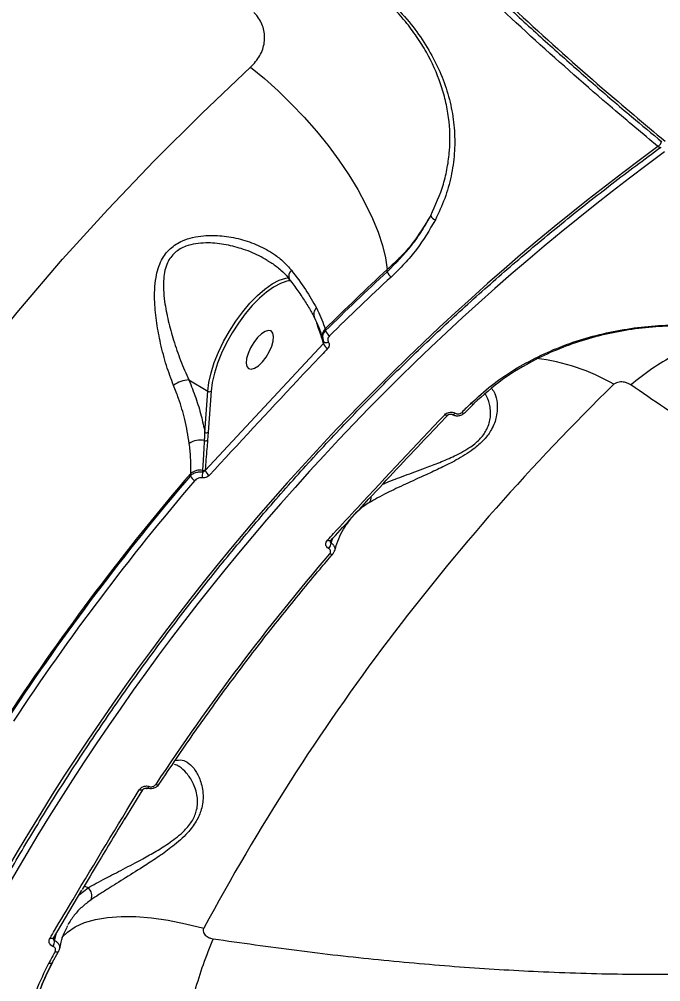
# Model space of a CAD drawing. Header units: millimetres. Extents: x -7151 to 6134, y -5040 to 5562.
# Drawn here: x -2644.1 to -2512.8, y -364.7 to -167.8 of the extents above; entities that cross this region are included whole.
import ezdxf

# ---------------------------------------------------------------- set-up
doc = ezdxf.new("R2010")
doc.units = ezdxf.units.MM
for name, color, linetype in [('DIKOM_ОБЪЕКТ', 7, 'Continuous'), ('DIKOM_РАЗМЕР_ЗОНА', 7, 'Continuous'), ('DIKOM_РАЗМЕР_ОБЪЕКТА', 7, 'Continuous')]:
    doc.layers.add(name, color=color, linetype=linetype)
doc.styles.add('style1', font='arial.ttf', dxfattribs={"width": 0.8})
doc.dimstyles.new('1-50', dxfattribs={"dimtxt": 300, "dimasz": 200, "dimexe": 100, "dimexo": 0, "dimgap": 100, "dimtad": 1, "dimtxsty": 'style1', "dimcen": 200, "dimclrd": 7, "dimclre": 7, "dimclrt": 7, "dimadec": 1, "dimazin": 2, "dimtfac": 1, "dimtmove": 0, "dimatfit": 2, "dimfxl": 0, "dimlwd": 25, "dimlwe": 18, "dimarcsym": 0})

# ---------------------------------------------------------------- blocks, each defined once
blk = doc.blocks.new('*D0')
at = {"layer": 'Defpoints', "color": 0, "transparency": 16777216}
for p in [(4133.55, 168.74), (-4567.47, -1241.13), (4133.55, -4153.12)]:
    blk.add_point(p, dxfattribs=at)
at = {"layer": 'DIKOM_РАЗМЕР_ОБЪЕКТА', "color": 7, "lineweight": 18, "transparency": 16777216}
for p, q in [((4133.55, 168.74), (4133.55, -4253.12)), ((-4567.47, -1241.13), (-4567.47, -4253.12))]:
    blk.add_line(p, q, dxfattribs=at)
at = {"layer": 'DIKOM_РАЗМЕР_ОБЪЕКТА', "color": 7, "lineweight": 25, "transparency": 16777216}
blk.add_line((-4367.47, -4153.12), (3933.55, -4153.12), dxfattribs=at)
at = {"layer": 'DIKOM_РАЗМЕР_ОБЪЕКТА', "color": 7, "transparency": 16777216}
for points in [[(-4367.47, -4119.79), (-4367.47, -4186.45), (-4567.47, -4153.12)], [(3933.55, -4119.79), (3933.55, -4186.45), (4133.55, -4153.12)]]:
    blk.add_solid(points, dxfattribs=at)
at = {"layer": 'DIKOM_РАЗМЕР_ОБЪЕКТА', "color": 7, "transparency": 16777216, "insert": (150.61, -3899.95), "char_height": 300, "attachment_point": 5, "style": 'style1'}
blk.add_mtext('8700', dxfattribs=at)
blk = doc.blocks.new('*D1')
at = {"layer": 'Defpoints', "color": 0, "transparency": 16777216}
for p in [(-2392.45, 3674.75), (-6010.84, -1738.88), (-3202.89, -1738.88)]:
    blk.add_point(p, dxfattribs=at)
at = {"layer": 'DIKOM_РАЗМЕР_ОБЪЕКТА', "color": 7, "lineweight": 18, "transparency": 16777216}
for p, q in [((-2392.45, 3674.75), (-6110.84, 3674.75)), ((-3202.89, -1738.88), (-6110.84, -1738.88))]:
    blk.add_line(p, q, dxfattribs=at)
at = {"layer": 'DIKOM_РАЗМЕР_ОБЪЕКТА', "color": 7, "lineweight": 25, "transparency": 16777216}
blk.add_line((-6010.84, 3474.75), (-6010.84, -1538.88), dxfattribs=at)
at = {"layer": 'DIKOM_РАЗМЕР_ОБЪЕКТА', "color": 7, "transparency": 16777216}
for points in [[(-6044.18, 3474.75), (-5977.51, 3474.75), (-6010.84, 3674.75)], [(-6044.18, -1538.88), (-5977.51, -1538.88), (-6010.84, -1738.88)]]:
    blk.add_solid(points, dxfattribs=at)
at = {"layer": 'DIKOM_РАЗМЕР_ОБЪЕКТА', "color": 7, "transparency": 16777216, "insert": (-6264.01, 967.94), "char_height": 300, "attachment_point": 5, "rotation": 90, "style": 'style1'}
blk.add_mtext('5400', dxfattribs=at)
blk = doc.blocks.new('*D3')
at = {"layer": 'Defpoints', "color": 0, "transparency": 16777216}
for p in [(6133.55, 253.24), (-5802.46, -2467.19), (6133.55, -4939.78)]:
    blk.add_point(p, dxfattribs=at)
at = {"layer": 'DIKOM_РАЗМЕР_ЗОНА', "color": 7, "lineweight": 18, "transparency": 16777216}
for p, q in [((6133.55, 253.24), (6133.55, -5039.78)), ((-5802.46, -2467.19), (-5802.46, -5039.78))]:
    blk.add_line(p, q, dxfattribs=at)
at = {"layer": 'DIKOM_РАЗМЕР_ЗОНА', "color": 7, "lineweight": 25, "transparency": 16777216}
blk.add_line((-5602.46, -4939.78), (5933.55, -4939.78), dxfattribs=at)
at = {"layer": 'DIKOM_РАЗМЕР_ЗОНА', "color": 7, "transparency": 16777216}
for points in [[(-5602.46, -4906.44), (-5602.46, -4973.11), (-5802.46, -4939.78)], [(5933.55, -4906.44), (5933.55, -4973.11), (6133.55, -4939.78)]]:
    blk.add_solid(points, dxfattribs=at)
at = {"layer": 'DIKOM_РАЗМЕР_ЗОНА', "color": 7, "transparency": 16777216, "insert": (186.61, -4686.61), "char_height": 300, "attachment_point": 5, "style": 'style1'}
blk.add_mtext('11950', dxfattribs=at)

msp = doc.modelspace()

# ---------------------------------------------------------------- linework, layer by layer
at = {"layer": 'DIKOM_ОБЪЕКТ', "color": 7, "linetype": 'Continuous', "lineweight": 15}
for p, q in [((-2568.81, -219.429), (-2568.827, -219.009)), ((-2588.541, -221.266), (-2589.055, -221.326)), ((-2581.539, -231.148), (-2581.435, -231.484)), ((-2606.09, -260.082), (-2581.857, -234.124)), ((-2582.026, -233.106), (-2581.943, -233.372)), ((-2581.857, -234.124), (-2581.913, -233.941)), ((-2609.416, -241.587), (-2605.565, -243.892)), ((-2606.147, -252.307), (-2605.565, -243.892)), ((-2604.863, -243.862), (-2605.445, -252.276)), ((-2552.971, -248.304), (-2551.083, -246.458)), ((-2556.431, -248.764), (-2556.444, -248.776)), ((-2555.551, -248.62), (-2555.521, -248.637)), ((-2554.95, -248.37), (-2554.929, -248.382)), ((-2605.445, -252.276), (-2605.585, -253.92)), ((-2609.077, -261.182), (-2609.049, -260.7)), ((-2606.083, -259.992), (-2606.09, -260.082)), ((-2580.429, -274.45), (-2580.441, -274.462)), ((-2580.297, -274.333), (-2580.316, -274.909)), ((-2580.316, -274.909), (-2580.295, -274.921)), ((-2580.295, -274.921), (-2579.957, -273.964)), ((-2580.796, -276.069), (-2580.818, -276.057)), ((-2579.967, -277.197), (-2579.977, -277.21)), ((-2617.548, -324.757), (-2617.524, -324.766)), ((-2622.526, -331.412), (-2618.866, -325.443)), ((-2618.871, -325.419), (-2618.88, -325.433)), ((-2637.137, -355.8), (-2631.303, -345.967)), ((-2631.839, -346.87), (-2630.056, -345.47)), ((-2630.056, -345.47), (-2630.881, -345.142)), ((-2634.287, -353.252), (-2634.413, -353.519)), ((-2636.991, -355.552), (-2636.928, -356.276)), ((-2636.928, -356.276), (-2636.905, -356.285)), ((-2636.905, -356.285), (-2636.48, -354.693)), ((-2637.216, -357.487), (-2637.239, -357.478)), ((-2637.375, -360.874), (-2636.102, -358.528))]:
    msp.add_line(p, q, dxfattribs=at)
at = {"layer": 'DIKOM_ОБЪЕКТ', "color": 7, "linetype": 'Continuous', "lineweight": 15, "flags": 128}
for points in [[(-2712.627, -331.187), (-2706.187, -318.847), (-2699.449, -306.692), (-2692.415, -294.729), (-2685.09, -282.965), (-2677.478, -271.405), (-2669.583, -260.057), (-2661.409, -248.925), (-2652.961, -238.018), (-2644.244, -227.339), (-2635.262, -216.897), (-2626.019, -206.695), (-2616.522, -196.74), (-2606.776, -187.037), (-2596.786, -177.591)], [(-2596.786, -177.591), (-2593.957, -179.913), (-2591.171, -182.407), (-2588.451, -185.051), (-2585.823, -187.821), (-2583.311, -190.69), (-2580.938, -193.634), (-2578.724, -196.625), (-2576.692, -199.637), (-2574.858, -202.64), (-2573.24, -205.609), (-2571.853, -208.517), (-2570.709, -211.335), (-2569.818, -214.04), (-2569.189, -216.606), (-2568.827, -219.009)], [(-2513.41, -193.807), (-2513.277, -193.904), (-2513.151, -193.973), (-2513.035, -194.011), (-2512.935, -194.016), (-2512.854, -193.989), (-2512.842, -193.981)], [(-2605.565, -243.892), (-2605.332, -242.07), (-2604.88, -240.098), (-2604.217, -238.017), (-2603.359, -235.874), (-2602.323, -233.715), (-2601.133, -231.589), (-2599.815, -229.541), (-2598.397, -227.617), (-2596.911, -225.857), (-2595.389, -224.302), (-2593.865, -222.985), (-2592.372, -221.935), (-2590.942, -221.175), (-2589.607, -220.721), (-2588.978, -220.612)], [(-2589.055, -221.326), (-2589.388, -221.393), (-2590.683, -221.833), (-2592.07, -222.57), (-2593.518, -223.588), (-2594.996, -224.865), (-2596.472, -226.373), (-2597.913, -228.079), (-2599.288, -229.945), (-2600.565, -231.931), (-2601.719, -233.993), (-2602.724, -236.086), (-2603.556, -238.164), (-2604.199, -240.182), (-2604.638, -242.095), (-2604.863, -243.862)], [(-2594.385, -237.889), (-2593.625, -236.912), (-2592.967, -235.813), (-2592.464, -234.682), (-2592.157, -233.609), (-2592.072, -232.682), (-2592.214, -231.975), (-2592.572, -231.547), (-2593.118, -231.431), (-2593.807, -231.638), (-2594.584, -232.149), (-2595.384, -232.925), (-2596.144, -233.902), (-2596.803, -235.001), (-2597.305, -236.133), (-2597.612, -237.205), (-2597.698, -238.133), (-2597.556, -238.839), (-2597.197, -239.267), (-2596.651, -239.383), (-2595.963, -239.177), (-2595.186, -238.665), (-2594.385, -237.889)], [(-2580.849, -233.872), (-2581.011, -233.929), (-2581.169, -233.965), (-2581.317, -233.98), (-2581.452, -233.974), (-2581.57, -233.945), (-2581.665, -233.896), (-2581.736, -233.828), (-2581.779, -233.742)], [(-2551.682, -246.359), (-2551.557, -246.428), (-2551.438, -246.478), (-2551.329, -246.507), (-2551.232, -246.515), (-2551.152, -246.5), (-2551.089, -246.464), (-2551.083, -246.458)], [(-2551.083, -246.458), (-2551.046, -246.407), (-2551.024, -246.331)], [(-2556.444, -248.776), (-2556.465, -248.793), (-2556.548, -248.827), (-2556.653, -248.833), (-2556.776, -248.811), (-2556.914, -248.763), (-2557.06, -248.689)], [(-2606.588, -260.386), (-2606.579, -260.247), (-2606.569, -260.101)], [(-2580.441, -274.462), (-2580.464, -274.48), (-2580.543, -274.51), (-2580.646, -274.513), (-2580.767, -274.489), (-2580.903, -274.439), (-2581.049, -274.365)], [(-2579.977, -277.21), (-2579.993, -277.226), (-2580.057, -277.263), (-2580.14, -277.28), (-2580.239, -277.277), (-2580.353, -277.253), (-2580.478, -277.209), (-2580.61, -277.147)], [(-2618.063, -325.148), (-2618.04, -325.155), (-2617.97, -325.154), (-2617.891, -325.125), (-2617.807, -325.069), (-2617.72, -324.987), (-2617.632, -324.882), (-2617.548, -324.757)], [(-2618.04, -325.157), (-2618.017, -325.164), (-2617.946, -325.163), (-2617.868, -325.134), (-2617.784, -325.078), (-2617.697, -324.996), (-2617.609, -324.891), (-2617.524, -324.766)], [(-2615.542, -324.366), (-2615.572, -324.4), (-2615.636, -324.438), (-2615.721, -324.458), (-2615.825, -324.46), (-2615.945, -324.444), (-2616.076, -324.41), (-2616.217, -324.359)], [(-2618.88, -325.433), (-2618.926, -325.477), (-2619.01, -325.515), (-2619.122, -325.53), (-2619.256, -325.522), (-2619.406, -325.491), (-2619.569, -325.439)], [(-2635.405, -355.636), (-2634.291, -354.55), (-2632.687, -353.472), (-2630.77, -352.605), (-2628.553, -351.958), (-2626.055, -351.536), (-2623.294, -351.341), (-2620.293, -351.375), (-2617.074, -351.638), (-2613.663, -352.127), (-2610.086, -352.84), (-2606.371, -353.77)], [(-2637.15, -355.791), (-2637.195, -355.834), (-2637.278, -355.867), (-2637.387, -355.879), (-2637.519, -355.869), (-2637.669, -355.836), (-2637.831, -355.783)], [(-2637.141, -355.777), (-2637.142, -355.779), (-2637.15, -355.791)], [(-2636.102, -358.528), (-2636.138, -358.573), (-2636.203, -358.612), (-2636.29, -358.634), (-2636.396, -358.641), (-2636.519, -358.63), (-2636.655, -358.603), (-2636.8, -358.56)], [(-2636.081, -358.452), (-2636.097, -358.519), (-2636.102, -358.528)]]:
    msp.add_lwpolyline(points, dxfattribs=at)
at = {"layer": 'DIKOM_ОБЪЕКТ', "color": 7, "linetype": 'Continuous', "lineweight": 15}
for centre, radius, start, end in [((-2514.333, -192.44), 1.65, 304.03551, 353.04764), ((-2226.365, -586.385), 486.325, 126.17356, 159.77919), ((-2225.726, -586.431), 485.035, 126.17965, 159.77297), ((-2558.676, -207.548), 1.293, 197.2181, 256.63656), ((-2587.339, -220.346), 1.63, 132.10045, 203.87183), ((-2235.656, -580.641), 491.712, 132.65438, 134.70259), ((-2235.142, -581.539), 492.4, 132.65916, 134.69041), ((-2235.638, -581.275), 490.545, 132.65747, 134.69186), ((-2567.022, -218.981), 1.843, 194.0707, 236.53511), ((-2582.029, -228.134), 1.822, 134.38213, 204.66189), ((-2580.078, -232.55), 2.025, 136.17551, 195.92117), ((-2579.676, -230.992), 1.827, 195.61291, 238.31178), ((-2582.255, -233.652), 0.448, 319.78132, 350.4731), ((-2580.16, -233.632), 1.766, 196.18783, 240.38538), ((-2543.046, -277.925), 41.015, 59.82096, 83.38503), ((-2480.845, -288.71), 59.849, 119.23078, 129.57848), ((-2609.278, -246.997), 5.412, 91.46798, 127.32533), ((-2202.357, -571.172), 458.793, 134.23775, 151.71506), ((-2605.237, -243.344), 0.639, 239.16044, 305.85266), ((-2230.355, -576.892), 460.981, 134.19078, 134.51935), ((-2555.435, -248.053), 0.579, 258.3343, 326.80054), ((-2555.414, -248.064), 0.58, 258.47682, 326.76775), ((-2553.198, -247.803), 0.55, 227.24121, 294.40979), ((-2607.112, -257.601), 3.736, 76.13158, 126.53606), ((-2605.948, -253.388), 0.644, 245.40438, 304.34133), ((-2605.819, -251.758), 0.639, 239.18331, 305.82979), ((-2231.29, -584.466), 497.52, 139.40106, 146.55183), ((-2231.331, -584.746), 497.379, 139.41779, 146.53473), ((-2607.392, -260.595), 1.784, 199.18105, 242.49239), ((-2607.166, -263.058), 3.017, 78.5763, 128.6015), ((-2612.312, -260.417), 5.723, 347.82023, 0.30736), ((-2606.447, -259.506), 0.607, 258.40068, 306.79396), ((-2604.335, -259.495), 1.85, 198.49887, 240.46945), ((-2231.354, -584.989), 496.218, 139.41743, 146.5351), ((-2573.839, -265.587), 1.741, 321.8259, 4.2001), ((-2582.199, -274.769), 1.889, 317.00151, 355.74114), ((-2582.176, -274.782), 1.886, 317.00203, 355.78168), ((-2222.667, -584.14), 471.559, 139.38158, 146.57129), ((-2631.429, -347.132), 2.156, 337.19368, 50.4395), ((-2639.07, -356.363), 2.143, 328.64047, 2.30275), ((-2639.043, -356.372), 2.14, 328.6115, 2.33241), ((-2515.08, -393.418), 96.925, 157.24024, 163.95696), ((-2219.128, -586.849), 475.99, 151.34008, 151.66187)]:
    msp.add_arc(centre, radius, start, end, dxfattribs=at)
for points, knots in [([(-2513.41, -193.807), (-2516.513, -191.219), (-2524.872, -184.245), (-2538.497, -172.219), (-2554.223, -157.586), (-2570.002, -142.086), (-2585.779, -125.752), (-2601.5, -108.619), (-2616.817, -91.064), (-2631.688, -73.157), (-2646.08, -54.975), (-2660.227, -36.221), (-2674.069, -16.937), (-2687.55, 2.82), (-2700.371, 22.618), (-2712.506, 42.385), (-2723.941, 62.057), (-2734.862, 81.952), (-2745.208, 102.011), (-2754.928, 122.166), (-2763.81, 141.974), (-2771.84, 161.373), (-2779.029, 180.316), (-2785.492, 199.111), (-2791.176, 217.684), (-2796.041, 235.963), (-2799.979, 253.548), (-2803.001, 270.392), (-2805.132, 286.471), (-2806.41, 302.045), (-2806.79, 317.038), (-2806.251, 331.382), (-2804.864, 344.193), (-2802.789, 355.576), (-2800.178, 365.653), (-2796.908, 375.083), (-2792.978, 383.829), (-2788.434, 391.8), (-2783.302, 398.961), (-2778.243, 404.704), (-2774.729, 407.875), (-2773.298, 409.167)], [0, 0, 0, 0, 0.015652, 0.0421679, 0.0687043, 0.0952202, 0.1225061, 0.1498144, 0.1771008, 0.2036166, 0.2301529, 0.2566687, 0.2839546, 0.3112631, 0.338549, 0.3650649, 0.3916013, 0.4181172, 0.4454032, 0.4727114, 0.4999975, 0.5265135, 0.5530496, 0.5795656, 0.6068516, 0.6341599, 0.661446, 0.6879619, 0.714498, 0.7410139, 0.7683, 0.7956082, 0.8228943, 0.8459725, 0.8690776, 0.8921826, 0.9155066, 0.9388308, 0.9615639, 0.9843487, 1, 1, 1, 1]), ([(-2788.08, 390.892), (-2788.377, 390.424), (-2789.588, 388.514), (-2791.506, 384.921), (-2793.831, 380.113), (-2795.934, 375.058), (-2797.835, 369.777), (-2799.528, 364.262), (-2801.015, 358.512), (-2802.297, 352.526), (-2803.37, 346.306), (-2804.235, 339.875), (-2804.882, 333.257), (-2805.313, 326.472), (-2805.526, 319.525), (-2805.524, 312.411), (-2805.307, 305.131), (-2804.874, 297.68), (-2804.227, 290.059), (-2803.365, 282.263), (-2802.288, 274.293), (-2800.994, 266.143), (-2799.484, 257.814), (-2797.762, 249.328), (-2795.834, 240.719), (-2793.706, 232.018), (-2791.382, 223.237), (-2788.862, 214.37), (-2786.143, 205.417), (-2783.229, 196.371), (-2780.116, 187.232), (-2776.803, 177.997), (-2773.291, 168.664), (-2769.578, 159.229), (-2765.661, 149.69), (-2761.548, 140.063), (-2757.258, 130.391), (-2752.803, 120.709), (-2748.193, 111.032), (-2743.422, 101.35), (-2738.491, 91.663), (-2733.402, 81.97), (-2728.152, 72.272), (-2722.742, 62.568), (-2717.174, 52.859), (-2711.446, 43.145), (-2705.557, 33.425), (-2699.514, 23.71), (-2693.334, 14.025), (-2687.035, 4.402), (-2680.629, -5.141), (-2674.12, -14.599), (-2667.508, -23.973), (-2660.792, -33.264), (-2653.972, -42.473), (-2647.05, -51.598), (-2640.024, -60.64), (-2632.895, -69.597), (-2625.663, -78.472), (-2618.33, -87.257), (-2610.914, -95.936), (-2603.438, -104.478), (-2595.921, -112.862), (-2588.37, -121.081), (-2580.783, -129.137), (-2573.16, -137.03), (-2565.501, -144.762), (-2557.806, -152.33), (-2550.077, -159.736), (-2542.312, -166.978), (-2534.512, -174.059), (-2526.678, -180.968), (-2519.368, -187.255), (-2514.672, -191.146), (-2512.597, -192.865)], [0, 0, 0, 0, 0.0045178, 0.0184685, 0.0324104, 0.0463585, 0.0603235, 0.0743202, 0.0883638, 0.1024689, 0.1166505, 0.130877, 0.1450496, 0.1591517, 0.1732005, 0.187211, 0.2011992, 0.2151805, 0.2291698, 0.2431785, 0.2572224, 0.2713176, 0.2854795, 0.2997039, 0.313907, 0.3280254, 0.3420837, 0.3560976, 0.3700837, 0.3840573, 0.3980348, 0.4120274, 0.4260501, 0.4401191, 0.4542506, 0.4684559, 0.4826628, 0.4967715, 0.5108345, 0.5248638, 0.5388703, 0.5528654, 0.5668607, 0.5808651, 0.5948886, 0.6089425, 0.6230382, 0.6371872, 0.6513541, 0.6654785, 0.6795547, 0.6935939, 0.7076074, 0.7216065, 0.7356022, 0.7496049, 0.7636232, 0.7776689, 0.7917524, 0.8058857, 0.8200567, 0.8342015, 0.8482911, 0.8623413, 0.8763627, 0.8903667, 0.9043643, 0.918367, 0.932382, 0.9464207, 0.9604941, 0.9746135, 0.9887823, 1, 1, 1, 1]), ([(-2787.829, 391.085), (-2788.009, 390.822), (-2790.115, 387.74), (-2793.426, 380.83), (-2797.651, 370.281), (-2800.928, 358.565), (-2803.297, 346.074), (-2804.742, 332.833), (-2805.304, 318.929), (-2804.992, 304.133), (-2803.767, 288.459), (-2801.612, 271.941), (-2798.574, 254.942), (-2794.686, 237.534), (-2789.995, 219.791), (-2784.425, 201.427), (-2777.959, 182.477), (-2770.597, 162.997), (-2762.595, 143.644), (-2754.032, 124.499), (-2744.993, 105.632), (-2735.228, 86.505), (-2724.741, 67.169), (-2713.548, 47.685), (-2701.736, 28.213), (-2689.328, 8.815), (-2676.362, -10.449), (-2662.788, -29.637), (-2648.629, -48.68), (-2633.919, -67.506), (-2618.984, -85.7), (-2603.88, -103.215), (-2588.665, -120.02), (-2573.092, -136.386), (-2557.2, -152.243), (-2541.039, -167.501), (-2525.93, -181.028), (-2516.23, -189.151), (-2511.94, -192.743)], [0, 0, 0, 0, 0.002655, 0.0310514, 0.0602728, 0.0895179, 0.1187394, 0.1471359, 0.1755543, 0.2039507, 0.2331722, 0.2624172, 0.2916386, 0.3200352, 0.3484537, 0.3768502, 0.4060715, 0.4353166, 0.4645379, 0.4919121, 0.5193058, 0.5466799, 0.5747902, 0.6029216, 0.6310317, 0.6594285, 0.6878468, 0.7162436, 0.7454648, 0.7747101, 0.8039317, 0.8323281, 0.8607465, 0.8891433, 0.9183646, 0.94761, 0.9768315, 1, 1, 1, 1]), ([(-2559.911, -207.93), (-2558.952, -205.816), (-2557.499, -202.612), (-2556.474, -198.121), (-2555.882, -193.581), (-2556.012, -188.978), (-2556.846, -184.413), (-2558.149, -179.906), (-2560.131, -175.505), (-2562.753, -171.315), (-2565.358, -167.798), (-2567.574, -165.5), (-2568.875, -164.152)], [0, 0, 0, 0, 0.146875, 0.2225122, 0.2981481, 0.4449884, 0.5206247, 0.596262, 0.74242, 0.8177215, 0.8930175, 1, 1, 1, 1]), ([(-2568.207, -164.112), (-2566.878, -165.49), (-2564.321, -168.142), (-2561.237, -172.432), (-2558.755, -176.782), (-2556.867, -181.296), (-2555.606, -185.916), (-2554.977, -190.594), (-2554.984, -195.275), (-2555.664, -199.903), (-2556.931, -204.45), (-2558.294, -207.355), (-2558.975, -208.805)], [0, 0, 0, 0, 0.10708423, 0.20597241, 0.30518538, 0.40407511, 0.50333718, 0.60291719, 0.70217921, 0.80134728, 0.90083246, 1, 1, 1, 1]), ([(-2596.786, -177.591), (-2596.093, -176.829), (-2594.725, -175.322), (-2593.823, -172.551), (-2593.953, -169.76), (-2594.927, -167.672), (-2595.844, -166.681), (-2596.098, -166.406)], [0, 0, 0, 0, 0.2385281, 0.4713427, 0.6968082, 0.915981, 1, 1, 1, 1]), ([(-2448.126, -436.559), (-2450.938, -437.058), (-2458.511, -438.404), (-2471.612, -440.08), (-2487.595, -441.425), (-2504.567, -442.134), (-2522.494, -442.19), (-2541.34, -441.573), (-2560.69, -440.297), (-2580.464, -438.382), (-2600.577, -435.861), (-2621.357, -432.694), (-2642.759, -428.863), (-2664.721, -424.367), (-2686.763, -419.303), (-2708.803, -413.702), (-2730.768, -407.608), (-2753.015, -400.919), (-2775.478, -393.635), (-2798.082, -385.765), (-2820.329, -377.485), (-2842.151, -368.831), (-2863.492, -359.849), (-2884.698, -350.393), (-2905.69, -340.476), (-2926.386, -330.121), (-2946.331, -319.557), (-2965.475, -308.825), (-2983.785, -297.969), (-3001.56, -286.812), (-3018.713, -275.38), (-3035.168, -263.707), (-3049.91, -252.545), (-3063.05, -241.94), (-3074.721, -231.922), (-3085.683, -221.874), (-3095.894, -211.825), (-3105.249, -201.883), (-3113.705, -192.095), (-3120.533, -183.478), (-3124.338, -178.133), (-3125.888, -175.957)], [0, 0, 0, 0, 0.0156522, 0.0421682, 0.0687045, 0.0952202, 0.1225061, 0.1498144, 0.1771005, 0.2036164, 0.230153, 0.2566688, 0.2839545, 0.311263, 0.3385492, 0.3650648, 0.3916015, 0.4181172, 0.4454031, 0.4727116, 0.4999978, 0.5265133, 0.5530497, 0.5795656, 0.6068517, 0.6341601, 0.661446, 0.6879619, 0.714498, 0.7410141, 0.7683001, 0.7956085, 0.8228944, 0.8459723, 0.8690777, 0.8921826, 0.9155067, 0.9388307, 0.961564, 0.9843488, 1, 1, 1, 1]), ([(-2681.945, -418.199), (-2681.169, -416.142), (-2678.916, -410.171), (-2674.973, -400.39), (-2670.026, -388.906), (-2664.801, -377.57), (-2659.305, -366.387), (-2653.54, -355.363), (-2647.508, -344.504), (-2641.215, -333.815), (-2634.662, -323.303), (-2627.854, -312.974), (-2620.795, -302.832), (-2613.486, -292.884), (-2605.935, -283.135), (-2598.143, -273.59), (-2590.116, -264.255), (-2581.857, -255.134), (-2573.372, -246.232), (-2564.664, -237.555), (-2555.739, -229.107), (-2546.602, -220.893), (-2537.257, -212.916), (-2527.707, -205.185), (-2519.546, -198.9), (-2514.542, -195.229), (-2512.842, -193.981)], [0, 0, 0, 0, 0.0228188, 0.0662175, 0.1096179, 0.1530175, 0.1964183, 0.2398188, 0.2832198, 0.3266209, 0.3700228, 0.4134242, 0.4568261, 0.5002287, 0.5436304, 0.5870331, 0.6304356, 0.6738387, 0.717242, 0.7606448, 0.8040475, 0.8474509, 0.890855, 0.9342582, 0.9776609, 1, 1, 1, 1]), ([(-2559.911, -207.93), (-2561.096, -209.885), (-2562.891, -212.846), (-2566.077, -216.463), (-2567.911, -218.161), (-2568.827, -219.009)], [0, 0, 0, 0, 0.4927765, 0.7463987, 1, 1, 1, 1]), ([(-2568.81, -219.429), (-2567.072, -217.675), (-2564.441, -215.017), (-2561.654, -211.07), (-2560.492, -208.977), (-2559.911, -207.93)], [0, 0, 0, 0, 0.492816, 0.7464081, 1, 1, 1, 1]), ([(-2558.975, -208.805), (-2560.178, -210.862), (-2562.001, -213.978), (-2565.241, -217.808), (-2567.106, -219.615), (-2568.038, -220.519)], [0, 0, 0, 0, 0.4927711, 0.7463885, 1, 1, 1, 1]), ([(-2612.559, -242.693), (-2613.061, -241.356), (-2614.084, -238.632), (-2615.216, -234.278), (-2616.045, -229.918), (-2616.431, -226.223), (-2616.45, -223.102), (-2616.224, -220.797), (-2615.746, -218.76), (-2614.908, -216.677), (-2613.329, -214.579), (-2611.011, -213.128), (-2608.645, -212.366), (-2605.916, -211.952), (-2602.596, -212.01), (-2598.822, -212.696), (-2595.173, -213.958), (-2592.241, -215.584), (-2589.982, -217.344), (-2588.951, -218.536), (-2588.432, -219.136)], [0, 0, 0, 0, 0.0741122, 0.1510349, 0.2205971, 0.2917243, 0.3343326, 0.3775444, 0.4100547, 0.4432568, 0.4962494, 0.5490806, 0.5885322, 0.6289781, 0.6961111, 0.7650082, 0.8354361, 0.9076282, 0.9534368, 1, 1, 1, 1]), ([(-2593.41, -217.149), (-2593.952, -216.81), (-2595.576, -215.796), (-2598.569, -214.678), (-2602.233, -213.752), (-2605.404, -213.463), (-2608.04, -213.656), (-2610.247, -214.188), (-2612.4, -215.393), (-2613.746, -217.266), (-2614.363, -219.145), (-2614.64, -221.009), (-2614.651, -223.15), (-2614.363, -226.037), (-2613.683, -229.502), (-2612.558, -233.548), (-2611.152, -237.673), (-2610.001, -240.27), (-2609.416, -241.587)], [0, 0, 0, 0, 0.0426495, 0.1276509, 0.2056844, 0.2853563, 0.3293817, 0.3744264, 0.4311483, 0.487587, 0.5230625, 0.5596353, 0.6080919, 0.657372, 0.7388482, 0.8219935, 0.9096997, 1, 1, 1, 1]), ([(-2593.39, -217.116), (-2593.068, -217.296), (-2592.057, -217.865), (-2590.63, -219.045), (-2589.435, -220.172), (-2588.952, -220.881), (-2588.863, -221.011)], [0, 0, 0, 0, 0.1766809, 0.5563431, 0.918973, 1, 1, 1, 1]), ([(-2588.432, -219.136), (-2587.429, -220.467), (-2585.401, -223.158), (-2584.008, -225.598), (-2583.304, -226.832)], [0, 0, 0, 0, 0.4942326, 1, 1, 1, 1]), ([(-2588.832, -221.006), (-2588.751, -221.111), (-2588.056, -222.005), (-2586.875, -223.648), (-2585.398, -225.879), (-2584.35, -227.626), (-2583.859, -228.584), (-2583.708, -228.879)], [0, 0, 0, 0, 0.0370677, 0.3172204, 0.5969908, 0.8759553, 1, 1, 1, 1]), ([(-2583.304, -226.832), (-2582.701, -228.168), (-2582.018, -229.682), (-2581.59, -230.994), (-2581.539, -231.148)], [0, 0, 0, 0, 0.8821326, 1, 1, 1, 1]), ([(-2583.688, -228.894), (-2583.407, -229.476), (-2582.794, -230.748), (-2582.295, -232.227), (-2582.077, -232.956), (-2582.037, -233.089)], [0, 0, 0, 0, 0.4092088, 0.8928828, 1, 1, 1, 1]), ([(-2581.913, -233.941), (-2582.025, -233.581), (-2582.448, -232.221), (-2582.908, -230.907), (-2583.247, -229.94)], [0, 0, 0, 0, 0.2646841, 1, 1, 1, 1]), ([(-2551.682, -246.359), (-2550.314, -245.116), (-2547.579, -242.63), (-2542.931, -239.459), (-2538.002, -236.75), (-2532.845, -234.526), (-2527.443, -232.746), (-2521.857, -231.446), (-2516.166, -230.612), (-2510.444, -230.246), (-2504.767, -230.354), (-2499.207, -230.907), (-2493.866, -231.878), (-2488.826, -233.253), (-2484.094, -234.957), (-2481.252, -236.371), (-2479.833, -237.077)], [0, 0, 0, 0, 0.0751061, 0.150216, 0.2212817, 0.292576, 0.363646, 0.4347714, 0.5061202, 0.5772488, 0.6483406, 0.7196551, 0.790752, 0.8604276, 0.9303152, 1, 1, 1, 1]), ([(-2581.923, -233.359), (-2581.969, -233.179), (-2582.073, -232.77), (-2581.911, -232.093), (-2581.594, -231.687), (-2581.435, -231.484)], [0, 0, 0, 0, 0.2823779, 0.6415765, 1, 1, 1, 1]), ([(-2480.564, -237.148), (-2482.098, -236.39), (-2485.166, -234.875), (-2490.196, -233.141), (-2495.398, -231.833), (-2500.709, -230.966), (-2506.185, -230.518), (-2511.762, -230.525), (-2517.362, -230.983), (-2522.917, -231.897), (-2528.349, -233.283), (-2533.597, -235.116), (-2539.342, -237.735), (-2545.392, -241.343), (-2549.147, -244.668), (-2551.024, -246.331)], [0, 0, 0, 0, 0.0766111, 0.1532202, 0.2242325, 0.2954732, 0.3664888, 0.4374855, 0.5087144, 0.5797079, 0.650701, 0.7219105, 0.792899, 0.8964489, 1, 1, 1, 1]), ([(-2581.779, -233.742), (-2581.826, -233.665), (-2581.898, -233.544), (-2581.916, -233.408), (-2581.923, -233.359)], [0, 0, 0, 0, 0.6403953, 1, 1, 1, 1]), ([(-2581.857, -234.124), (-2581.824, -234.092), (-2581.759, -234.028), (-2581.725, -233.915), (-2581.745, -233.843), (-2581.754, -233.813)], [0, 0, 0, 0, 0.3775383, 0.7470977, 1, 1, 1, 1]), ([(-2580.849, -233.872), (-2580.83, -233.907), (-2580.743, -234.067), (-2580.678, -234.383), (-2580.754, -234.807), (-2580.94, -235.047), (-2581.033, -235.167)], [0, 0, 0, 0, 0.0855954, 0.3893026, 0.6947805, 1, 1, 1, 1]), ([(-2580.636, -232.546), (-2580.733, -232.664), (-2580.927, -232.899), (-2581.019, -233.321), (-2580.965, -233.652), (-2580.874, -233.825), (-2580.849, -233.872)], [0, 0, 0, 0, 0.2968168, 0.59402054, 0.88953385, 1, 1, 1, 1]), ([(-2581.033, -235.167), (-2581.447, -235.604), (-2583.519, -237.79), (-2591.6, -246.351), (-2599.25, -254.621), (-2605.247, -261.105)], [0, 0, 0, 0, 0.0512267, 0.2561261, 1, 1, 1, 1]), ([(-2609.416, -241.587), (-2608.928, -242.809), (-2607.948, -245.266), (-2606.858, -248.861), (-2606.38, -251.174), (-2606.147, -252.307)], [0, 0, 0, 0, 0.3357633, 0.6747543, 1, 1, 1, 1]), ([(-2518.977, -242.581), (-2519.156, -242.471), (-2519.527, -242.241), (-2520.158, -242.048), (-2520.775, -241.975), (-2521.338, -242), (-2521.818, -242.111), (-2522.196, -242.277), (-2522.353, -242.408), (-2522.428, -242.47)], [0, 0, 0, 0, 0.1944502, 0.4037315, 0.5538723, 0.6909439, 0.8350724, 0.9218959, 1, 1, 1, 1]), ([(-2609.336, -254.599), (-2609.6, -252.962), (-2610.082, -249.966), (-2611.295, -245.933), (-2612.207, -243.596), (-2612.559, -242.693)], [0, 0, 0, 0, 0.425121, 0.7780719, 1, 1, 1, 1]), ([(-2547.423, -243.343), (-2547.195, -243.655), (-2546.673, -244.367), (-2546.329, -245.927), (-2546.267, -247.591), (-2546.438, -248.975), (-2546.834, -250.372), (-2547.551, -251.951), (-2548.911, -253.837), (-2550.912, -255.591), (-2552.901, -256.93), (-2555.119, -258.216), (-2557.813, -259.573), (-2561.356, -261.2), (-2565.161, -262.924), (-2568.441, -264.478), (-2570.859, -265.731), (-2571.933, -266.352), (-2572.471, -266.663)], [0, 0, 0, 0, 0.0711136, 0.1623751, 0.2130181, 0.2636069, 0.3032369, 0.3427954, 0.401345, 0.4600269, 0.4995007, 0.539045, 0.6072482, 0.6755899, 0.7769529, 0.8782943, 0.9391629, 1, 1, 1, 1]), ([(-2362.64, -289.549), (-2363.435, -289.881), (-2367.16, -291.438), (-2374.316, -293.027), (-2384.052, -294.339), (-2394.179, -294.529), (-2404.911, -293.726), (-2416.255, -291.867), (-2428.181, -288.946), (-2440.357, -285.054), (-2452.725, -280.257), (-2465.23, -274.63), (-2478.144, -268.064), (-2491.448, -260.525), (-2505.094, -252.094), (-2514.351, -245.751), (-2518.977, -242.581)], [0, 0, 0, 0, 0.0215202, 0.1008885, 0.1754321, 0.2500341, 0.324579, 0.401296, 0.4780741, 0.5547927, 0.6279877, 0.701237, 0.774433, 0.8496031, 0.9248296, 1, 1, 1, 1]), ([(-2569.712, -262.883), (-2569.455, -262.776), (-2568.132, -262.224), (-2565.262, -261.138), (-2561.559, -259.784), (-2558.08, -258.456), (-2555.487, -257.353), (-2553.344, -256.26), (-2551.473, -255.119), (-2549.604, -253.551), (-2548.434, -251.824), (-2547.896, -250.367), (-2547.663, -249.057), (-2547.665, -247.739), (-2547.951, -246.159), (-2548.332, -245.002), (-2548.732, -244.517), (-2548.775, -244.465)], [0, 0, 0, 0, 0.0294301, 0.1514094, 0.2765911, 0.357552, 0.4400905, 0.4853224, 0.5316731, 0.5978951, 0.6640283, 0.7093201, 0.7559266, 0.8159382, 0.8768269, 0.98669, 1, 1, 1, 1]), ([(-2581.049, -274.365), (-2580.636, -273.916), (-2578.573, -271.669), (-2570.591, -263.012), (-2562.997, -254.974), (-2557.06, -248.689)], [0, 0, 0, 0, 0.0517141, 0.2585536, 1, 1, 1, 1]), ([(-2580.428, -274.475), (-2577.805, -271.617), (-2571.42, -264.659), (-2563.417, -256.106), (-2558.034, -250.47), (-2556.43, -248.791)], [0, 0, 0, 0, 0.3287581, 0.8001154, 1, 1, 1, 1]), ([(-2557.06, -248.689), (-2556.94, -248.583), (-2556.699, -248.373), (-2556.208, -248.191), (-2555.694, -248.141), (-2555.258, -248.215), (-2555.036, -248.327), (-2554.95, -248.37)], [0, 0, 0, 0, 0.21830243, 0.43674767, 0.65291958, 0.86581506, 1, 1, 1, 1]), ([(-2556.43, -248.766), (-2556.425, -248.759), (-2556.4, -248.73), (-2556.307, -248.661), (-2556.156, -248.592), (-2555.981, -248.551), (-2555.803, -248.545), (-2555.656, -248.571), (-2555.571, -248.607), (-2555.556, -248.618), (-2555.554, -248.619)], [0, 0, 0, 0, 0.0481143, 0.2186744, 0.3703356, 0.5244144, 0.679752, 0.8299165, 0.9828216, 1, 1, 1, 1]), ([(-2555.531, -248.631), (-2555.53, -248.632), (-2555.349, -248.772), (-2554.862, -248.904), (-2554.124, -248.921), (-2553.436, -248.708), (-2553.124, -248.407), (-2552.995, -248.282)], [0, 0, 0, 0, 0.0015812, 0.2567895, 0.524492, 0.8022512, 1, 1, 1, 1]), ([(-2554.929, -248.382), (-2554.916, -248.389), (-2554.816, -248.445), (-2554.601, -248.518), (-2554.315, -248.531), (-2554.033, -248.482), (-2553.78, -248.383), (-2553.636, -248.262), (-2553.572, -248.207)], [0, 0, 0, 0, 0.0339828, 0.2521857, 0.4706551, 0.5980018, 0.8193383, 1, 1, 1, 1]), ([(-2606.569, -260.101), (-2606.553, -259.864), (-2606.474, -258.679), (-2606.357, -256.655), (-2606.261, -254.826), (-2606.216, -253.974)], [0, 0, 0, 0, 0.117875, 0.5894588, 1, 1, 1, 1]), ([(-2606.216, -253.974), (-2606.203, -253.728), (-2606.173, -253.169), (-2606.156, -252.616), (-2606.147, -252.307)], [0, 0, 0, 0, 0.4403387, 1, 1, 1, 1]), ([(-2605.585, -253.92), (-2605.64, -254.516), (-2605.831, -256.56), (-2605.979, -258.569), (-2606.083, -259.992)], [0, 0, 0, 0, 0.2911684, 1, 1, 1, 1]), ([(-2609.049, -260.7), (-2609.036, -260.487), (-2608.97, -259.406), (-2609.011, -257.425), (-2609.227, -255.543), (-2609.336, -254.599)], [0, 0, 0, 0, 0.1088841, 0.5527955, 1, 1, 1, 1]), ([(-2531.907, -473.885), (-2536.425, -474.01), (-2545.468, -474.258), (-2559.731, -474.064), (-2574.457, -473.457), (-2589.869, -472.381), (-2605.948, -470.822), (-2622.679, -468.763), (-2639.795, -466.231), (-2657.83, -463.133), (-2676.803, -459.405), (-2696.702, -455.001), (-2716.866, -450.055), (-2737.2, -444.593), (-2757.609, -438.637), (-2778.008, -432.208), (-2798.359, -425.308), (-2818.632, -417.958), (-2838.784, -410.179), (-2858.723, -402.005), (-2878.353, -393.475), (-2897.595, -384.617), (-2916.409, -375.442), (-2934.773, -365.971), (-2952.648, -356.228), (-2969.953, -346.259), (-2986.604, -336.11), (-3002.839, -325.619), (-3018.566, -314.799), (-3033.706, -303.676), (-3047.942, -292.471), (-3061.183, -281.224), (-3073.491, -269.967), (-3080.783, -262.51), (-3084.427, -258.784)], [0, 0, 0, 0, 0.0277667, 0.0555666, 0.0833664, 0.1111325, 0.1400378, 0.1689802, 0.1979227, 0.2268279, 0.2586376, 0.2905484, 0.32251, 0.3544717, 0.3863824, 0.4181915, 0.4498956, 0.4816999, 0.5135555, 0.5454109, 0.5772155, 0.6089191, 0.6405476, 0.6722757, 0.7040553, 0.7358346, 0.7675629, 0.7991909, 0.8325938, 0.8660264, 0.8994296, 0.9329429, 0.9664863, 1, 1, 1, 1]), ([(-2609.077, -261.182), (-2609.013, -261.118), (-2608.774, -260.881), (-2608.233, -260.564), (-2607.425, -260.336), (-2606.868, -260.369), (-2606.588, -260.386)], [0, 0, 0, 0, 0.10918105, 0.40785532, 0.70301946, 1, 1, 1, 1]), ([(-2606.717, -261.624), (-2606.885, -261.618), (-2607.221, -261.606), (-2607.708, -261.766), (-2608.034, -261.98), (-2608.178, -262.136), (-2608.216, -262.178)], [0, 0, 0, 0, 0.2954255, 0.5904761, 0.8901486, 1, 1, 1, 1]), ([(-2605.247, -261.105), (-2605.276, -261.134), (-2605.413, -261.276), (-2605.724, -261.481), (-2606.212, -261.642), (-2606.549, -261.63), (-2606.717, -261.624)], [0, 0, 0, 0, 0.0810721, 0.390811, 0.6950937, 1, 1, 1, 1]), ([(-2606.588, -260.386), (-2606.531, -260.38), (-2606.413, -260.368), (-2606.25, -260.27), (-2606.146, -260.166), (-2606.099, -260.097), (-2606.09, -260.082)], [0, 0, 0, 0, 0.2863241, 0.5896535, 0.9137247, 1, 1, 1, 1]), ([(-2572.471, -266.663), (-2573.132, -267.081), (-2574.127, -267.71), (-2574.947, -268.54), (-2575.222, -268.817)], [0, 0, 0, 0, 0.6650045, 1, 1, 1, 1]), ([(-2579.546, -276.542), (-2579.418, -276.056), (-2579.091, -274.814), (-2578.31, -273.042), (-2577.353, -271.328), (-2576.582, -270.401), (-2576.25, -270)], [0, 0, 0, 0, 0.1874615, 0.4790146, 0.7748298, 1, 1, 1, 1]), ([(-2580.818, -276.057), (-2580.896, -276.006), (-2581.099, -275.873), (-2581.318, -275.568), (-2581.409, -275.165), (-2581.33, -274.737), (-2581.143, -274.489), (-2581.049, -274.365)], [0, 0, 0, 0, 0.134168, 0.3469111, 0.5632204, 0.7817452, 1, 1, 1, 1]), ([(-2580.499, -274.569), (-2580.5, -274.574), (-2580.51, -274.634), (-2580.479, -274.741), (-2580.41, -274.853), (-2580.342, -274.894), (-2580.316, -274.909)], [0, 0, 0, 0, 0.0348717, 0.4127473, 0.7734102, 1, 1, 1, 1]), ([(-2580.502, -274.57), (-2580.502, -274.57), (-2580.501, -274.575), (-2580.508, -274.546), (-2580.448, -274.476), (-2580.428, -274.453)], [0, 0, 0, 0, 0.0353191, 0.6748844, 1, 1, 1, 1]), ([(-2580.295, -274.921), (-2580.146, -275.037), (-2579.833, -275.282), (-2579.614, -275.714), (-2579.528, -276.142), (-2579.588, -276.387), (-2579.623, -276.526)], [0, 0, 0, 0, 0.2767482, 0.5820818, 0.7625527, 1, 1, 1, 1]), ([(-2615.542, -324.366), (-2614.357, -322.586), (-2610.916, -317.422), (-2605.029, -309.017), (-2597.802, -299.218), (-2590.325, -289.623), (-2584.339, -282.322), (-2580.844, -278.226), (-2579.977, -277.209)], [0, 0, 0, 0, 0.1082681, 0.314201, 0.5201393, 0.7260799, 0.9320211, 1, 1, 1, 1]), ([(-2580.61, -277.147), (-2580.609, -277.145), (-2580.543, -277.067), (-2580.442, -276.901), (-2580.404, -276.666), (-2580.447, -276.438), (-2580.562, -276.23), (-2580.721, -276.121), (-2580.796, -276.069)], [0, 0, 0, 0, 0.0042999, 0.2198937, 0.4355951, 0.5682742, 0.794005, 1, 1, 1, 1]), ([(-2579.986, -277.202), (-2579.855, -277.045), (-2579.675, -276.829), (-2579.633, -276.56), (-2579.622, -276.485)], [0, 0, 0, 0, 0.7240341, 1, 1, 1, 1]), ([(-2604.458, -355.921), (-2598.732, -356.739), (-2587.281, -358.376), (-2570.465, -360.26), (-2553.958, -361.714), (-2537.264, -362.726), (-2520.531, -363.236), (-2503.879, -363.18), (-2487.755, -362.539), (-2472.242, -361.289), (-2457.419, -359.421), (-2443.76, -357.003), (-2431.265, -354.08), (-2419.902, -350.705), (-2409.353, -346.791), (-2399.694, -342.331), (-2390.989, -337.325), (-2383.246, -331.774), (-2376.635, -325.643), (-2371.915, -320.236), (-2369.896, -316.734), (-2369.258, -315.627)], [0, 0, 0, 0, 0.0494042, 0.0988079, 0.1487043, 0.1986004, 0.2537591, 0.3089594, 0.3641181, 0.4209018, 0.4777329, 0.5345156, 0.5879391, 0.6414025, 0.6948253, 0.7497899, 0.8047988, 0.8597629, 0.9167151, 0.9736676, 1, 1, 1, 1]), ([(-2630.056, -345.47), (-2629.513, -345.175), (-2628.421, -344.582), (-2626.059, -343.329), (-2622.907, -341.69), (-2619.346, -339.831), (-2616.072, -338.002), (-2613.67, -336.505), (-2611.736, -335.069), (-2610.097, -333.614), (-2608.567, -331.708), (-2607.795, -329.726), (-2607.604, -328.112), (-2607.693, -326.69), (-2608.032, -325.292), (-2608.736, -323.605), (-2609.868, -321.952), (-2611.182, -320.692), (-2612.07, -320.354), (-2612.394, -320.231)], [0, 0, 0, 0, 0.0574923, 0.1157345, 0.2108625, 0.3084781, 0.3716101, 0.4359768, 0.4712486, 0.5073962, 0.5590398, 0.6106063, 0.6459247, 0.6822727, 0.7290687, 0.7765524, 0.8622251, 0.9497778, 1, 1, 1, 1]), ([(-2612.267, -319.429), (-2611.764, -319.357), (-2610.756, -319.213), (-2609.363, -319.961), (-2608.077, -321.342), (-2607.186, -323.109), (-2606.676, -324.906), (-2606.49, -326.409), (-2606.54, -327.95), (-2606.879, -329.721), (-2607.805, -331.899), (-2609.427, -334.018), (-2611.142, -335.693), (-2613.112, -337.336), (-2615.564, -339.105), (-2618.85, -341.244), (-2622.425, -343.477), (-2625.547, -345.418), (-2627.869, -346.915), (-2628.918, -347.617), (-2629.442, -347.967)], [0, 0, 0, 0, 0.0727775, 0.145627, 0.2220882, 0.2985191, 0.3409281, 0.3832946, 0.4164831, 0.4496119, 0.4986457, 0.5477925, 0.5808483, 0.6139666, 0.6710863, 0.7283164, 0.8132052, 0.898077, 0.9490502, 1, 1, 1, 1]), ([(-2619.569, -325.439), (-2619.472, -325.31), (-2619.279, -325.054), (-2618.832, -324.784), (-2618.334, -324.647), (-2617.886, -324.65), (-2617.642, -324.727), (-2617.548, -324.757)], [0, 0, 0, 0, 0.218304, 0.43678506, 0.65300067, 0.86590198, 1, 1, 1, 1]), ([(-2615.513, -324.275), (-2615.617, -324.414), (-2615.848, -324.724), (-2616.303, -325.017), (-2616.841, -325.21), (-2617.412, -325.272), (-2617.872, -325.183), (-2618.096, -325.094), (-2618.125, -325.082)], [0, 0, 0, 0, 0.1805484, 0.4029224, 0.5310003, 0.749697, 0.9664665, 1, 1, 1, 1]), ([(-2617.524, -324.766), (-2617.509, -324.772), (-2617.398, -324.812), (-2617.17, -324.851), (-2616.883, -324.816), (-2616.614, -324.719), (-2616.385, -324.575), (-2616.269, -324.426), (-2616.217, -324.359)], [0, 0, 0, 0, 0.0341986, 0.2522906, 0.4706528, 0.5981155, 0.8192233, 1, 1, 1, 1]), ([(-2637.831, -355.783), (-2637.517, -355.254), (-2635.951, -352.609), (-2629.886, -342.408), (-2624.096, -332.885), (-2619.569, -325.439)], [0, 0, 0, 0, 0.0517125, 0.2585536, 1, 1, 1, 1]), ([(-2618.868, -325.419), (-2618.865, -325.413), (-2618.848, -325.379), (-2618.774, -325.298), (-2618.643, -325.207), (-2618.484, -325.141), (-2618.317, -325.11), (-2618.164, -325.116), (-2618.096, -325.138), (-2618.063, -325.149)], [0, 0, 0, 0, 0.0466588, 0.2273382, 0.3846929, 0.5416205, 0.6978706, 0.8506034, 1, 1, 1, 1]), ([(-2618.073, -325.145), (-2618.064, -325.148), (-2618.053, -325.152), (-2618.042, -325.156), (-2618.04, -325.157)], [0, 0, 0, 0, 0.7830468, 1, 1, 1, 1]), ([(-2622.505, -331.26), (-2624.344, -334.275), (-2627.281, -339.088), (-2630.196, -343.988), (-2631.285, -345.819)], [0, 0, 0, 0, 0.6263137, 1, 1, 1, 1]), ([(-2629.442, -347.967), (-2630.076, -348.437), (-2631.344, -349.377), (-2632.938, -351.073), (-2633.767, -352.38), (-2634.188, -353.042)], [0, 0, 0, 0, 0.3300964, 0.6602172, 1, 1, 1, 1]), ([(-2635.844, -357.994), (-2635.761, -357.524), (-2635.551, -356.339), (-2635.046, -354.852), (-2634.535, -353.902), (-2634.34, -353.539)], [0, 0, 0, 0, 0.2885466, 0.7279746, 1, 1, 1, 1]), ([(-2606.371, -353.77), (-2606.407, -353.855), (-2606.484, -354.031), (-2606.497, -354.387), (-2606.375, -354.786), (-2605.999, -355.304), (-2605.498, -355.622), (-2604.921, -355.832), (-2604.643, -355.885), (-2604.458, -355.921)], [0, 0, 0, 0, 0.0767501, 0.1605211, 0.3174293, 0.4661895, 0.7625187, 0.8428989, 1, 1, 1, 1]), ([(-2637.239, -357.478), (-2637.328, -357.439), (-2637.558, -357.337), (-2637.841, -357.061), (-2638.017, -356.662), (-2638.03, -356.211), (-2637.897, -355.925), (-2637.831, -355.783)], [0, 0, 0, 0, 0.1343003, 0.3469789, 0.5632919, 0.7817697, 1, 1, 1, 1]), ([(-2637.186, -355.924), (-2637.19, -355.906), (-2637.195, -355.879), (-2637.151, -355.802), (-2637.136, -355.778)], [0, 0, 0, 0, 0.6845498, 1, 1, 1, 1]), ([(-2637.181, -355.924), (-2637.181, -355.942), (-2637.182, -356.017), (-2637.127, -356.132), (-2637.034, -356.234), (-2636.958, -356.265), (-2636.928, -356.276)], [0, 0, 0, 0, 0.1105847, 0.4588921, 0.7908039, 1, 1, 1, 1]), ([(-2636.905, -356.285), (-2636.735, -356.378), (-2636.377, -356.574), (-2636.06, -356.978), (-2635.893, -357.433), (-2635.836, -357.76), (-2635.907, -357.954), (-2635.914, -357.972)], [0, 0, 0, 0, 0.2544304, 0.5354048, 0.7014066, 0.9714518, 1, 1, 1, 1]), ([(-2636.8, -358.56), (-2636.799, -358.558), (-2636.751, -358.469), (-2636.687, -358.28), (-2636.7, -358.033), (-2636.79, -357.807), (-2636.949, -357.613), (-2637.13, -357.527), (-2637.216, -357.487)], [0, 0, 0, 0, 0.0043499, 0.2198345, 0.4355917, 0.568237, 0.7937597, 1, 1, 1, 1]), ([(-2636.112, -358.522), (-2636.007, -358.343), (-2635.898, -358.157), (-2635.904, -357.953), (-2635.904, -357.945)], [0, 0, 0, 0, 0.960694, 1, 1, 1, 1]), ([(-2615.227, -416.597), (-2617.119, -415.996), (-2620.901, -414.793), (-2626.047, -412.029), (-2630.685, -408.621), (-2634.703, -404.568), (-2638.026, -399.965), (-2640.587, -394.905), (-2642.339, -389.488), (-2643.241, -383.818), (-2643.277, -378.013), (-2642.428, -372.189), (-2640.777, -366.423), (-2638.977, -362.748), (-2638.076, -360.909)], [0, 0, 0, 0, 0.0836216, 0.1671687, 0.2504171, 0.3338537, 0.4173037, 0.5004893, 0.5837393, 0.6671387, 0.7504579, 0.833397, 0.9166297, 1, 1, 1, 1]), ([(-2637.356, -360.799), (-2638.242, -362.607), (-2640.008, -366.212), (-2641.633, -371.871), (-2642.473, -377.588), (-2642.445, -383.281), (-2641.569, -388.845), (-2639.864, -394.158), (-2637.364, -399.125), (-2634.115, -403.642), (-2630.191, -407.62), (-2625.648, -410.967), (-2620.609, -413.682), (-2616.9, -414.864), (-2615.044, -415.455)], [0, 0, 0, 0, 0.0835784, 0.1666536, 0.2497524, 0.3333305, 0.4162595, 0.4997988, 0.5830084, 0.6660828, 0.7497725, 0.8327862, 0.9162909, 1, 1, 1, 1]), ([(-2641.747, -373.237), (-2641.557, -372.241), (-2641.081, -369.749), (-2639.728, -365.596), (-2638.231, -362.55), (-2637.44, -360.94)], [0, 0, 0, 0, 0.2389177, 0.5977383, 1, 1, 1, 1]), ([(-2637.356, -360.799), (-2637.368, -360.844), (-2637.391, -360.932), (-2637.552, -360.992), (-2637.783, -360.992), (-2637.978, -360.937), (-2638.076, -360.909)], [0, 0, 0, 0, 0.2499574, 0.4998014, 0.7498505, 1, 1, 1, 1])]:
    msp.add_open_spline(points, degree=3, knots=knots, dxfattribs=at)

# ---------------------------------------------------------------- dimensions: what is measured, and where the dimension line sits
at = {"layer": 'DIKOM_РАЗМЕР_ЗОНА'}
dim = msp.add_linear_dim(base=(6133.546, -4939.778), p1=(-5802.455, -2467.185), p2=(6133.546, 253.243), text='11950', dimstyle='1-50', dxfattribs=at)
dim.commit()
dim.dimension.update_dxf_attribs({"geometry": '*D3', "text_midpoint": (186.606, -4939.778), "dimtype": 160})
at = {"layer": 'DIKOM_РАЗМЕР_ОБЪЕКТА'}
dim = msp.add_linear_dim(base=(-6010.843, -1738.877), p1=(-2392.449, 3674.75), p2=(-3202.885, -1738.877), angle=90, text='5400', dimstyle='1-50', dxfattribs=at)
dim.commit()
dim.dimension.update_dxf_attribs({"geometry": '*D1', "text_midpoint": (-6010.843, 967.936), "dimtype": 160})
dim = msp.add_linear_dim(base=(4133.546, -4153.121), p1=(-4567.472, -1241.128), p2=(4133.546, 168.743), text='8700', dimstyle='1-50', dxfattribs=at)
dim.commit()
dim.dimension.update_dxf_attribs({"geometry": '*D0', "text_midpoint": (150.606, -4153.121), "dimtype": 160})

doc.saveas('drawing.dxf')
